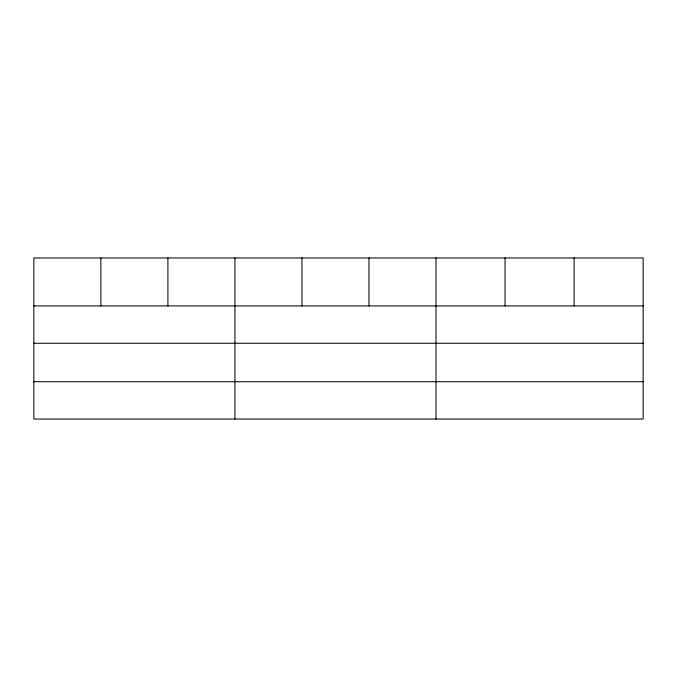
<?xml version="1.0" encoding="UTF-8"?>
<svg xmlns="http://www.w3.org/2000/svg" width="677" height="677" viewBox="0 0 677 677"><rect width="100%" height="100%" fill="white"/><g stroke="black" fill="none" stroke-linecap="round" stroke-linejoin="round"><path stroke-width="1.02" d="M643.15 343.256L643.15 257.962L33.85 257.962L33.85 419.038L643.15 419.038L643.15 343.256L33.85 343.256M33.85 305.928L643.15 305.928M33.85 381.71L643.15 381.71M574.096 257.962L574.096 305.928M505.042 257.962L505.042 305.928M435.988 257.962L435.988 419.038M368.965 257.962L368.965 305.928M301.942 257.962L301.942 305.928M234.919 257.962L234.919 419.038M167.896 257.962L167.896 305.928M100.873 257.962L100.873 305.928"/></g></svg>
